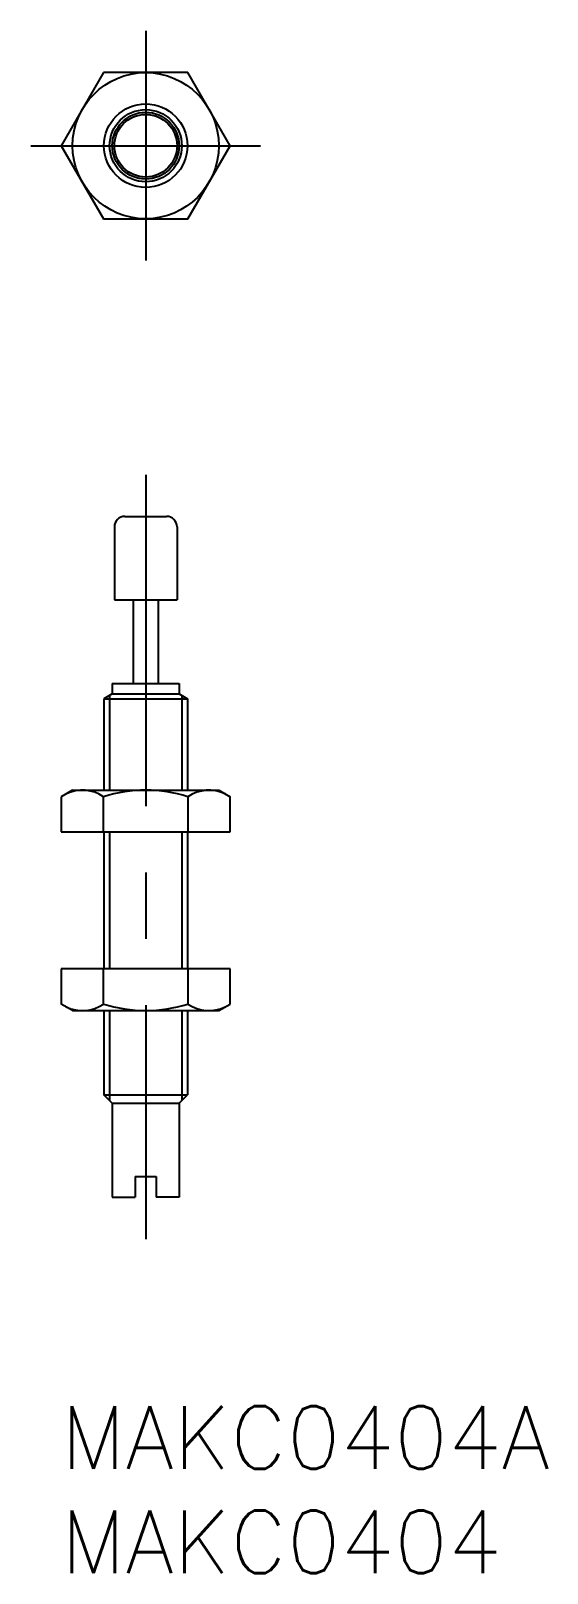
# Model space of a CAD drawing. Extents: x -1.5 to 23.3, y -8 to 65.9.
import ezdxf

# ---------------------------------------------------------------- set-up
doc = ezdxf.new("R2010")
doc.units = 0
doc.header["$LTSCALE"] = 0.5
doc.linetypes.add('CENTER', pattern=[50.8, 31.75, -6.35, 6.35, -6.35])
for name, color, linetype in [('MSM_CENTER', 1, 'CENTER'), ('MSM_CONTINUOUS', 7, 'CONTINUOUS'), ('MSM_NARROW', 5, 'CONTINUOUS'), ('MSM_PART_NUMBER', 7, 'CONTINUOUS')]:
    doc.layers.add(name, color=color, linetype=linetype)
doc.styles.get("Standard").update_dxf_attribs({"font": 'txt.shx', "height": 3, "bigfont": 'bigfont.shx'})

# ---------------------------------------------------------------- blocks, each defined once
blk = doc.blocks.new('*U2')
at = {"layer": 'MSM_PART_NUMBER'}
blk.add_text('MAKC0404A', height=3, dxfattribs=at).set_placement((0, -3))
blk = doc.blocks.new('*U3')
at = {"layer": 'MSM_PART_NUMBER'}
blk.add_text('MAKC0404', height=3, dxfattribs=at).set_placement((0, -8))

msp = doc.modelspace()

# ---------------------------------------------------------------- linework, layer by layer
at = {"layer": 'MSM_CENTER'}
for p, q in [((4.05, 65.852), (4.05, 54.852)), ((-1.45, 60.352), (9.55, 60.352)), ((4.05, 44.6), (4.05, 8))]:
    msp.add_line(p, q, dxfattribs=at)
at = {"layer": 'MSM_CONTINUOUS'}
for p, q in [((2.029, 63.852), (0.009, 60.352)), ((6.071, 63.852), (2.029, 63.852)), ((8.091, 60.352), (6.071, 63.852)), ((0.009, 60.352), (2.029, 56.852)), ((6.071, 56.852), (8.091, 60.352)), ((2.029, 56.852), (6.071, 56.852)), ((2.55, 42.1), (2.55, 38.6)), ((3.05, 42.6), (5.05, 42.6)), ((5.55, 42.1), (5.55, 38.6)), ((2.55, 38.6), (5.55, 38.6)), ((3.45, 38.6), (3.45, 34.6)), ((4.65, 38.6), (4.65, 34.6)), ((2.45, 34.1), (2.05, 33.869)), ((2.45, 34.6), (5.65, 34.6)), ((2.45, 34.6), (2.45, 34.1)), ((2.45, 34.1), (5.65, 34.1)), ((5.65, 34.6), (5.65, 34.1)), ((5.65, 34.1), (6.05, 33.869)), ((2.05, 33.869), (6.05, 33.869)), ((2.05, 33.869), (2.05, 29.49)), ((6.05, 33.869), (6.05, 29.49)), ((0.55, 29.49), (0.009, 29.177)), ((0.009, 29.177), (0.009, 27.49)), ((0.55, 29.49), (7.55, 29.49)), ((2.029, 27.49), (2.029, 29.177)), ((6.071, 29.177), (6.071, 27.49)), ((7.55, 29.49), (8.091, 29.177)), ((8.091, 27.49), (8.091, 29.177)), ((0.009, 27.49), (8.091, 27.49)), ((2.05, 27.49), (2.05, 20.94)), ((6.05, 27.49), (6.05, 20.94)), ((8.091, 20.94), (0.009, 20.94)), ((0.009, 20.94), (0.009, 19.253)), ((2.029, 19.253), (2.029, 20.94)), ((6.071, 20.94), (6.071, 19.253)), ((8.091, 19.253), (8.091, 20.94)), ((0.55, 18.94), (0.009, 19.253)), ((7.55, 18.94), (8.091, 19.253)), ((0.55, 18.94), (7.55, 18.94)), ((2.05, 18.94), (2.05, 14.9)), ((6.05, 18.94), (6.05, 14.9)), ((2.05, 14.9), (6.05, 14.9)), ((2.45, 14.5), (2.05, 14.9)), ((5.65, 14.5), (6.05, 14.9)), ((2.45, 14.5), (5.65, 14.5)), ((2.45, 14.5), (2.45, 10)), ((5.65, 14.5), (5.65, 10)), ((3.55, 11), (3.55, 10)), ((3.55, 11), (4.55, 11)), ((4.55, 11), (4.55, 10)), ((2.45, 10), (3.55, 10)), ((5.65, 10), (4.55, 10))]:
    msp.add_line(p, q, dxfattribs=at)
for radius in [3.5, 2, 1.6, 1.5]:
    msp.add_circle((4.05, 60.352), radius, dxfattribs=at)
for centre, radius, start, end in [((3.05, 42.1), 0.5, 90, 180), ((5.05, 42.1), 0.5, 0, 90), ((1.019, 27.701), 1.789, 55.61575, 115.61575), ((4.05, 22.803), 6.687, 72.41205, 107.58795), ((7.081, 27.701), 1.789, 64.38425, 124.38425), ((1.019, 20.729), 1.789, 244.38425, 304.38425), ((4.05, 25.627), 6.687, 252.41205, 287.58795), ((7.081, 20.729), 1.789, 235.61575, 295.61575)]:
    msp.add_arc(centre, radius, start, end, dxfattribs=at)
at = {"layer": 'MSM_NARROW'}
for p, q in [((2.32, 34.025), (2.32, 29.49)), ((5.779, 34.025), (5.779, 29.49)), ((2.32, 27.49), (2.32, 20.94)), ((5.779, 27.49), (5.779, 20.94)), ((2.32, 18.94), (2.32, 14.63)), ((5.779, 18.94), (5.779, 14.63))]:
    msp.add_line(p, q, dxfattribs=at)
msp.add_circle((4.05, 60.352), 1.729, dxfattribs=at)

# ---------------------------------------------------------------- block references
at = {"layer": 'MSM_CONTINUOUS'}
for name in ['*U2', '*U3']:
    msp.add_blockref(name, (0, 0), dxfattribs=at)

doc.saveas('drawing.dxf')
